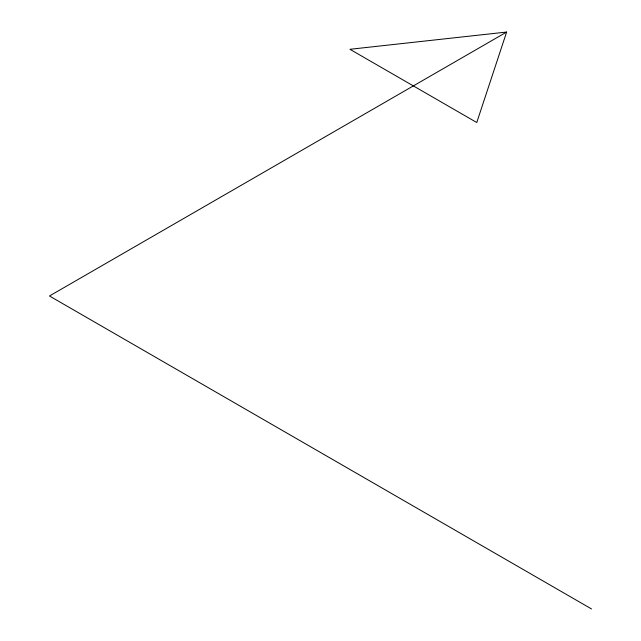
<?xml version="1.0" encoding="UTF-8"?>
<svg xmlns="http://www.w3.org/2000/svg" width="641" height="641" viewBox="0 0 641 641"><rect width="100%" height="100%" fill="white"/><g stroke="black" fill="none" stroke-linecap="round" stroke-linejoin="round"><path stroke-width="0.96" d="M506.63 32.05L476.768 122.519L349.938 49.293L506.63 32.05L49.469 295.99L591.531 608.95"/></g></svg>
